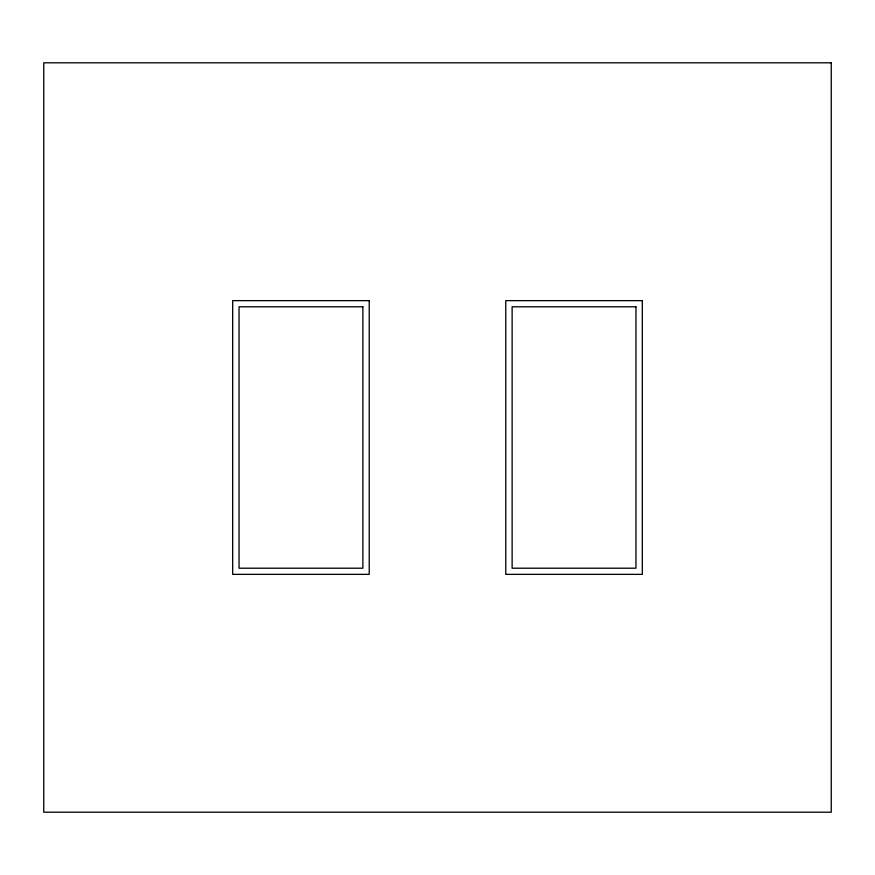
<?xml version="1.0" encoding="UTF-8"?>
<svg xmlns="http://www.w3.org/2000/svg" width="875" height="875" viewBox="0 0 875 875"><rect width="100%" height="100%" fill="white"/><g stroke="black" fill="none" stroke-linecap="round" stroke-linejoin="round"><path stroke-width="1.31" d="M831.25 62.803L43.75 62.803L43.75 812.197L831.25 812.197L831.25 62.803M369.228 300.639L232.684 300.639L232.684 574.361L369.228 574.361L369.228 300.639M642.316 300.639L505.772 300.639L505.772 574.361L642.316 574.361L642.316 300.639M362.873 306.797L239.039 306.797L239.039 568.203L362.873 568.203L362.873 306.797M635.961 306.797L512.127 306.797L512.127 568.203L635.961 568.203L635.961 306.797"/></g></svg>
